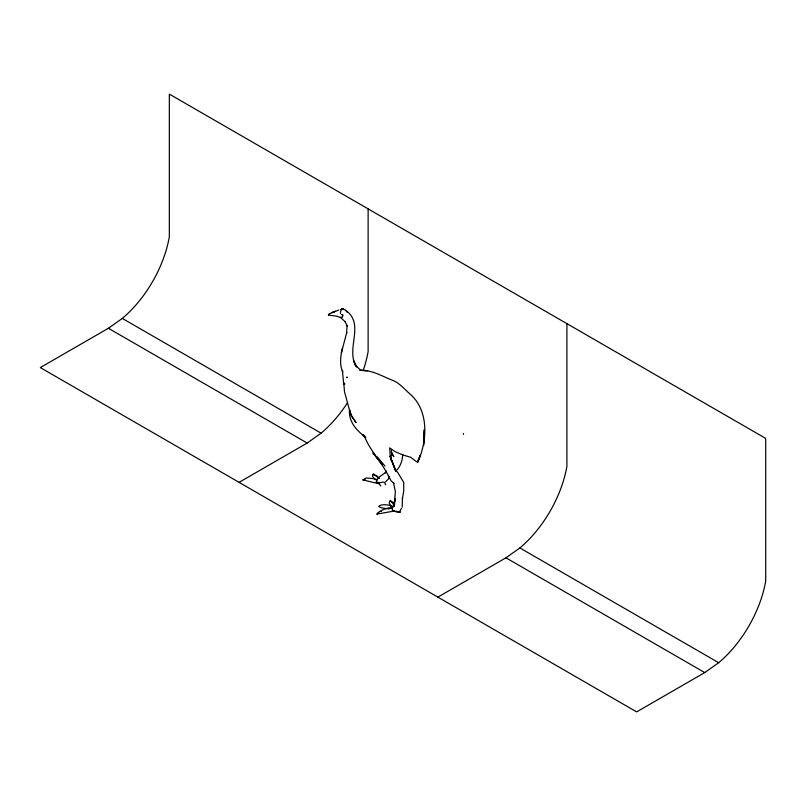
<?xml version="1.0" encoding="UTF-8"?>
<svg xmlns="http://www.w3.org/2000/svg" width="806" height="806" viewBox="0 0 806 806"><rect width="100%" height="100%" fill="white"/><g stroke="black" fill="none" stroke-linecap="round" stroke-linejoin="round"><path stroke-width="1.21" d="M391.101 460.297L391.152 456.428L392.25 452.861M402.214 507.125L402.466 498.108L402.396 498.652L403.705 491.469L403.725 482.411L397.781 472.558L395.575 470.392L396.028 471.087L390.064 456.146L395.484 470.633L390.386 457.314L389.661 447.844L394.89 451.511L402.829 454.967L410.516 457.214L417.468 462.372L420.198 455.259L417.8 462.14C427.462 440.68 429.124 410.486 409.962 393.953C404.723 389.469 400.25 383.878 393.912 380.845C382.89 376.775 372.412 369.763 360.211 370.337M340.434 313.403L340.606 311.62M378.82 478.22L373.641 473.837L372.624 474.714L372.443 476.517L375.072 479.338M393.802 507.014L395.232 498.41L393.993 506.43L395.383 491.63L393.489 482.774L393.933 483.479L391.212 480.89L388.432 476.165L389.6 478.452C382.9 462.987 370.095 451.431 364.161 435.502L365.733 437.547L362.76 434.777L365.581 437.134C356.715 430.736 348.414 421.699 349.522 409.851M378.921 483.409L379.032 482.875M342.449 348.111C340.555 355.93 339.366 364.433 342.731 372.029L342.439 370.831L343.678 383.928L345.008 383.918M341.583 351.96L341.381 352.827L346.731 332.546L346.62 333.251L347.054 325.412L347.215 326.007L345.039 321.574L345.442 321.967L340.495 317.443M343.678 383.928L343.739 382.749L344.505 391.787L350.157 412.541L351.517 416.339L356.04 422.646L351.265 414.999M342.54 316.496L342.399 317.302L340.686 317.161M389.812 501.161L389.177 503.025L391.242 506.511L394.527 505.896L390.547 500.385L389.812 501.161L393.016 502.269L394.739 504.193M394.9 510.933L376.956 514.077C378.226 510.692 393.127 504.919 392.462 509.634M340.898 310.904L341.281 310.028M391.545 508.092C395.917 505.291 380.361 503.004 378.77 506.551L381.52 507.83L388.623 508.888L392.431 507.74M386.417 471.097L385.298 472.941L386.457 471.782L379.545 476.86M385.752 484.738L384.432 482.441L383.031 482.059L379.273 482.865L378.659 483.711L362.912 479.902L366.156 477.958L373.652 478.693L377.047 479.57L376.493 481.656L378.981 482.854M346.6 377.661L347.265 377.057L346.761 377.45M395.887 471.107C400.38 466.896 402.476 460.438 402.758 454.513M377.127 479.358L376.805 479.691A4.262 3.033 15.6 0 0 376.523 479.973M385.47 481.867L388.945 478.482M377.238 482.905L376.12 481.837M378.377 478.25L377.047 479.57M122.321 318.42L108.387 328.274L40.3 367.586L636.659 711.889L704.746 672.587L718.68 662.723A88.358 51.02 -60 0 0 765.7 581.086L765.7 438.414L169.341 94.111L169.341 236.773A88.358 51.02 -60 0 1 122.321 318.42L321.1 433.185A88.358 51.02 -60 0 0 347.557 402.637M321.1 433.185L307.167 443.048L239.09 482.351M400.25 511.568L396.804 512.112L392.23 510.138M566.91 323.649L566.91 466.311A88.358 51.02 -60 0 1 519.89 547.949L505.956 557.812L437.87 597.125M376.956 514.077L378.78 512.858M328.989 313.947L338.772 310.038M400.018 510.742L401.569 508.233M380.996 511.347L381.52 511.155M340.535 309.675L341.17 309.534M362.912 479.902L365.219 479.52M329.332 314.4L328.405 314.945M379.273 482.865L378.558 482.905L380.775 485.937M377.45 482.693L377.661 482.794M360.332 370.347L367.647 370.74M375.223 479.58L377.228 479.681M366.156 370.659L360.141 370.317L360.766 370.367L355.023 364.846M341.704 309L345.562 310.028L347.356 312.063L345.925 310.552C365.4 324.405 344.877 349.864 356.695 366.982L353.562 360.725L356.111 365.894M342.701 314.864L341.25 314.491M390.487 506.349L391.242 506.511M372.624 474.714L376.996 475.983L379.435 478.28M328.415 315.065L337.13 316.234L340.203 317.493M396.351 511.256L400.31 512.495M519.89 547.949L718.68 662.723M108.387 328.274L307.167 443.048M505.956 557.812L704.746 672.587M384.946 466.049L377.208 456.821M392.492 454.393L393.832 456.649L391.535 453.194L391.394 449.788M350.963 414.203L349.643 409.72M463.319 433.467L463.591 434.384M342.852 315.922L342.812 314.955M368.13 208.875L368.13 351.547A88.358 51.02 -60 0 1 363.536 369.501M424.278 429.8L423.593 445.315L424.278 429.8M335.296 311.277L331.911 312.637L335.185 311.378M343.598 309.212L341.482 308.99L343.598 309.212M382.507 464.629L373.047 453.032L382.507 464.629"/></g></svg>
